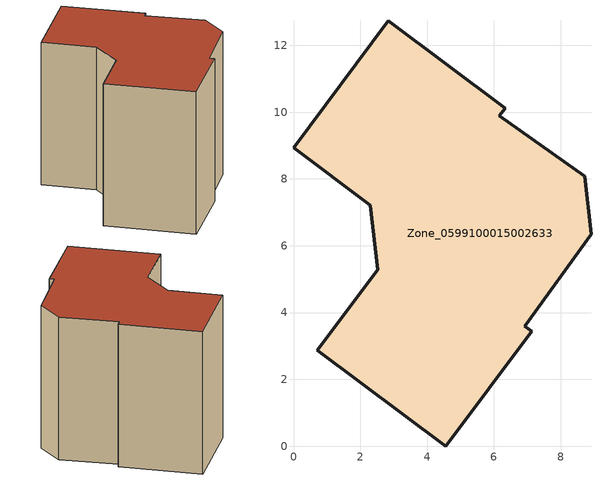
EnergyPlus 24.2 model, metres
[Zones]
Zone_0599100015002633
 floor ground (C_G): 8.72,8.08 8.91,6.35 6.92,3.59 7.13,3.44 4.56,0 0.71,2.87 2.52,5.29 2.29,7.22 0,8.94 2.84,12.74 6.34,10.12 6.17,9.89 z1.13
 wall outside (C_F): 6.17,9.89 6.34,10.12 2.84,12.74 0,8.94 2.29,7.22 2.52,5.29 0.71,2.87 4.56,0 7.13,3.44 6.92,3.59 8.91,6.35 8.72,8.08 6.17,9.89 z1.13:8.96
 roof outside (C_R): 8.91,6.35 8.72,8.08 6.17,9.89 6.34,10.12 2.84,12.74 0,8.94 2.29,7.22 2.52,5.29 0.71,2.87 4.56,0 7.13,3.44 6.92,3.59 z8.96
[BUILDING]
Pand.0599100015002633: North Axis=0; Terrain=City; Loads Convergence Tolerance Value=0.04; Temperature Convergence Tolerance Value=0.4; Solar Distribution=FullExterior; Maximum Number of Warmup Days=25; Minimum Number of Warmup Days=1
[Site:Location]
Rotterdam.The.Hague.AP_ZH_NLD Design_Conditions: Latitude=51.96; Longitude=4.45; Time Zone=1; Elevation=-4.5
[SITE:GROUNDTEMPERATURE:BUILDINGSURFACE]
18, 18, 18, 18, 18, 18, 18, 18, 18, 18, 18, 18
[MATERIAL] Thermal Absorptance=0.9; Solar Absorptance=0.7; Visible Absorptance=0.7
Name | Roughness | Thickness | Conductivity | Density | Specific Heat
G.TI.1975-1991 | MediumSmooth | 0.15 | 0.288461 | 540 | 1210
F.TI.1975-1991 | Rough | 0.3 | 0.230769 | 1920 | 840
R.TI.1975-1991 | MediumRough | 0.2 | 0.153846 | 1500 | 1000
[CONSTRUCTION]
C_G: G.TI.1975-1991
C_F: F.TI.1975-1991
C_R: R.TI.1975-1991
[ZONE]
Zone_0599100015002633: Type=1; Multiplier=1; Ceiling Height=Autocalculate; Volume=Autocalculate; Floor Area=autocalculate; Part of Total Floor Area=Yes
[ZONEINFILTRATION:DESIGNFLOWRATE]
Infil_Zone_0599100015002633: Zone or ZoneList or Space or SpaceList=Zone_0599100015002633; Schedule=AlwaysOn; Design Flow Rate Calculation Method=Flow/Area; Flow Rate per Floor Area=0.003; Constant Term Coefficient=1; Temperature Term Coefficient=0; Velocity Term Coefficient=0; Velocity Squared Term Coefficient=0
[HVACTEMPLATE:ZONE:IDEALLOADSAIRSYSTEM]
Zone_0599100015002633: Maximum Heating Supply Air Temperature=50; Minimum Cooling Supply Air Temperature=13; Maximum Heating Supply Air Humidity Ratio=0.0156; Minimum Cooling Supply Air Humidity Ratio=0.0077; Heating Limit=NoLimit; Cooling Limit=NoLimit; Dehumidification Control Type=ConstantSensibleHeatRatio; Cooling Sensible Heat Ratio=0.7; Dehumidification Setpoint=60; Humidification Control Type=None; Humidification Setpoint=30; Outdoor Air Method=None; Outdoor Air Flow Rate per Person=0.00944; Outdoor Air Flow Rate per Zone Floor Area=0; Outdoor Air Flow Rate per Zone=0; Demand Controlled Ventilation Type=None; Outdoor Air Economizer Type=NoEconomizer; Heat Recovery Type=None; Sensible Heat Recovery Effectiveness=0.7; Latent Heat Recovery Effectiveness=0.65
[ZONECONTROL:THERMOSTAT]
ThermostatControl_Zone_0599100015002633: Zone or ZoneList=Zone_0599100015002633; Control Type Schedule=DualSetpointControlType; Control 1=Thermostat_Zone_0599100015002633; Temperature Difference Between Cutout And Setpoint=0
[THERMOSTATSETPOINT:DUALSETPOINT]
Thermostat_Zone_0599100015002633: Heating Setpoint Temperature Schedule=HeatingSetpoint_Zone_0599100015002633; Cooling Setpoint Temperature Schedule=CoolingSetpoint_Zone_0599100015002633
[SCHEDULE:COMPACT]
HeatingSetpoint_Zone_0599100015002633: Through: 12/31, For: AllDays, Until: 24:00, 21
CoolingSetpoint_Zone_0599100015002633: Through: 12/31, For: AllDays, Until: 24:00, 24
DualSetpointControlType: Through: 12/31, For: AllDays, Until: 24:00, 4
AlwaysOn: Through: 12/31, For: AllDays, Until: 24:00, 1
